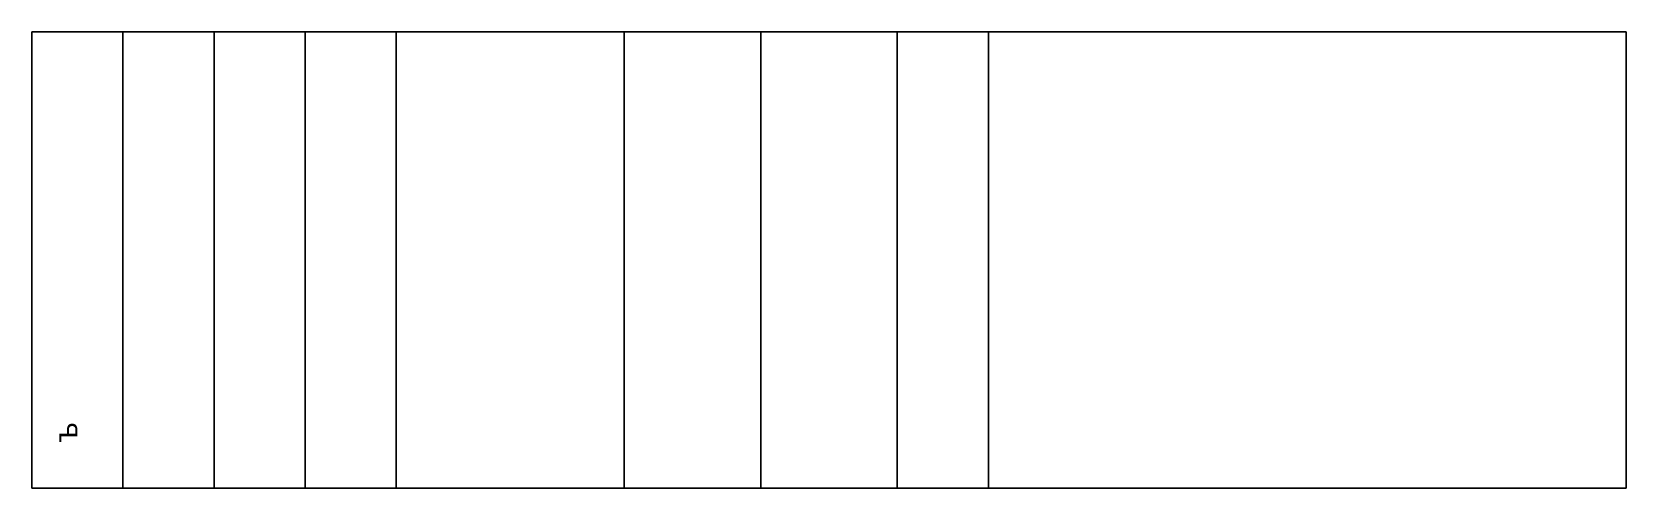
# Model space of a CAD drawing. Extents: x 0 to 175, y -50 to 0.
import ezdxf

# ---------------------------------------------------------------- set-up
doc = ezdxf.new("R2010")
doc.units = 0
doc.header["$MEASUREMENT"] = 0
doc.styles.get("Standard").update_dxf_attribs({"font": 'arial.ttf'})

msp = doc.modelspace()

# ---------------------------------------------------------------- linework, layer by layer
for p, q in [((0, 0), (175, 0)), ((0, 0), (0, -50)), ((10, 0), (10, -50)), ((20, 0), (20, -50)), ((30, 0), (30, -50)), ((40, 0), (40, -50)), ((65, 0), (65, -50)), ((80, 0), (80, -50)), ((95, 0), (95, -50)), ((105, 0), (105, -50)), ((175, 0), (175, -50)), ((175, 0), (175, 0)), ((0, -50), (175, -50))]:
    msp.add_line(p, q)

# ---------------------------------------------------------------- texts
msp.add_text('Ъ', height=2, rotation=90).set_placement((5, -45))

doc.saveas('drawing.dxf')
